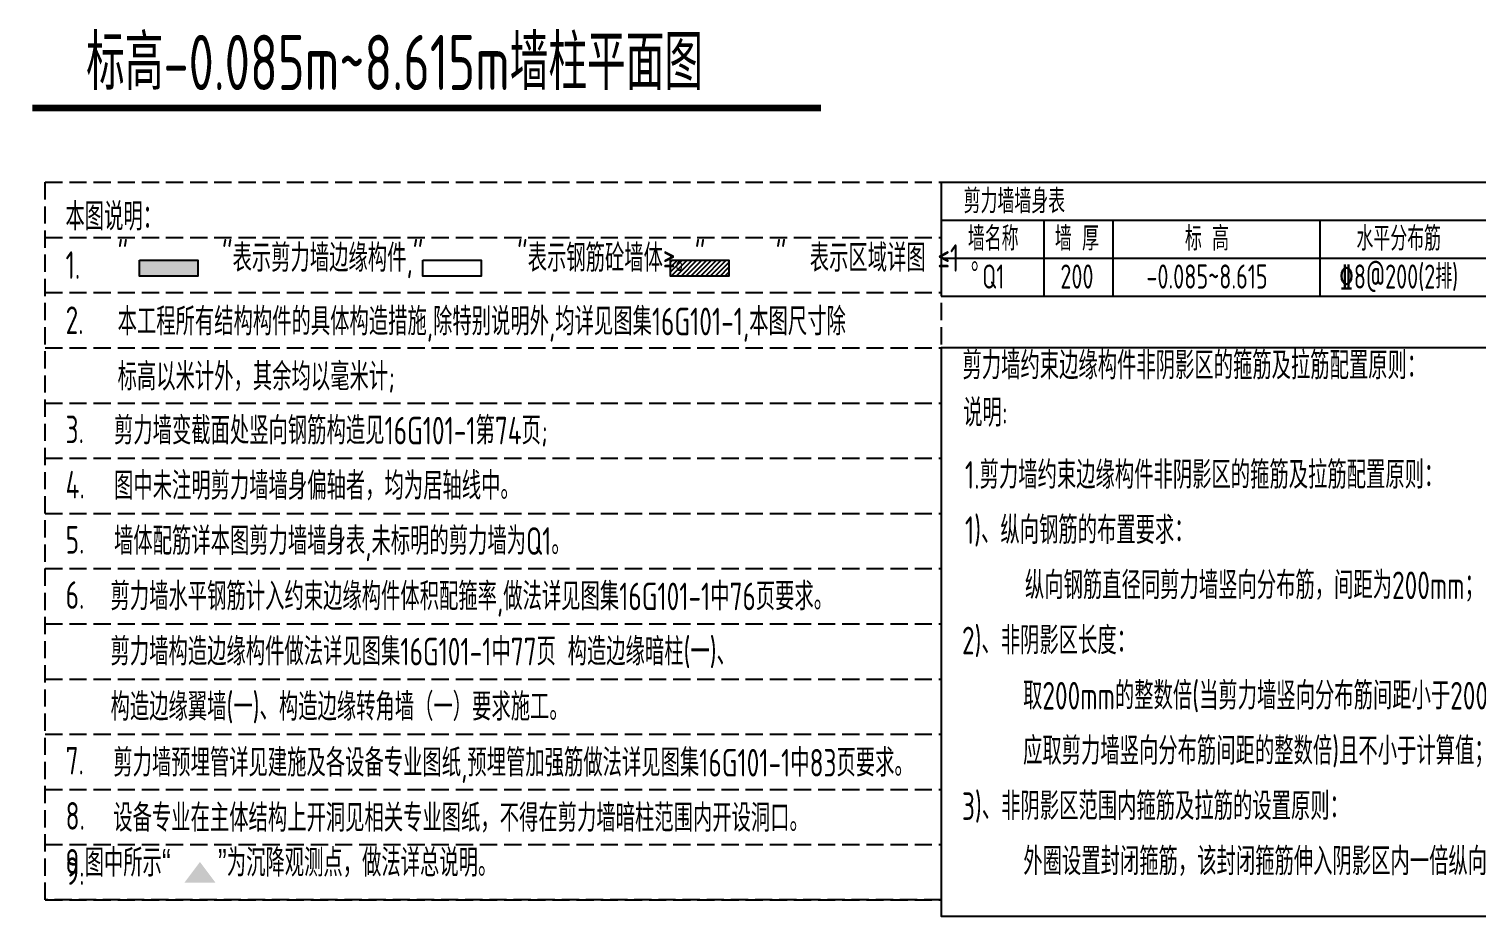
# Model space of a CAD drawing. Extents: x 393367 to 3005760, y 4998 to 826018.
# Drawn here: x 2373556 to 2394527, y 473704 to 486559 of the extents above; entities that cross this region are included whole.
import ezdxf
from ezdxf.enums import TextEntityAlignment as Align

# ---------------------------------------------------------------- set-up
doc = ezdxf.new("R2010")
doc.units = 0
doc.header["$LTSCALE"] = 1000
doc.linetypes.add('DASH', pattern=[0.35, 0.25, -0.1])
for name, color, linetype in [('PUB_TEXT', 7, 'CONTINUOUS'), ('S-文字', 7, 'CONTINUOUS'), ('S-细线', 7, 'CONTINUOUS'), ('S-表格线', 54, 'CONTINUOUS')]:
    doc.layers.add(name, color=color, linetype=linetype)
doc.styles.add('TSSD_Label', font='Tssdeng.shx', dxfattribs={"width": 0.7, "bigfont": 'hztxt.shx'})
doc.styles.add('TSSD_Rein', font='Tssdeng.shx', dxfattribs={"width": 0.7, "bigfont": 'hztxt.shx'})

msp = doc.modelspace()

# ---------------------------------------------------------------- hatches: boundary and pattern name
at = {"layer": 'S-文字'}
msp.add_hatch(color=256, dxfattribs=at).paths.add_polyline_path([(2375159.68737, 483209.06557), (2376004.48684, 483209.06557), (2376004.48684, 482978.33879), (2375159.68737, 482978.33879)])
h = msp.add_hatch(dxfattribs=at)
h.set_pattern_fill('ANSI31', color=256, scale=400)
h.set_pattern_definition([(45, (2534560.39, 478050.473), (-35.355339, 35.355339), [])])
h.paths.add_polyline_path([(2382853.15741, 483209.06557), (2383697.95688, 483209.06557), (2383697.95688, 482978.33879), (2382853.15741, 482978.33879)])

# ---------------------------------------------------------------- linework, layer by layer
at = {"layer": 'PUB_TEXT', "color": 7, "const_width": 100}
msp.add_lwpolyline([(2373605.98308, 485413.06309), (2385035.71543, 485413.06309)], dxfattribs=at)
at = {"layer": 'S-文字'}
for points in [[(2375159.68737, 483209.06557), (2376004.48684, 483209.06557), (2376004.48684, 482978.33879), (2375159.68737, 482978.33879)], [(2379262.74564, 483209.06557), (2380107.54511, 483209.06557), (2380107.54511, 482978.33879), (2379262.74564, 482978.33879)], [(2382853.15741, 483209.06557), (2383697.95688, 483209.06557), (2383697.95688, 482978.33879), (2382853.15741, 482978.33879)]]:
    msp.add_lwpolyline(points, close=True, dxfattribs=at)
msp.add_trace([(2376259.06312, 474187.27356), (2375809.06312, 474187.27356), (2376034.06312, 474487.27356)], dxfattribs=at)
at = {"layer": 'S-细线'}
msp.add_lwpolyline([(2404641.80621, 473703.54428), (2404641.80624, 481938.40218), (2386777.99802, 481938.40218), (2386777.99802, 473703.54428)], close=True, dxfattribs=at)
at = {"layer": 'S-表格线'}
for p, q in [((2386777.99802, 484338.40218), (2386777.99802, 482688.40218)), ((2386777.99802, 484338.40218), (2399763.748, 484338.40218)), ((2386777.99802, 483788.40218), (2399763.748, 483788.40218)), ((2388263.748, 483788.40218), (2388263.748, 482688.40218)), ((2389263.748, 483788.40218), (2389263.748, 482688.40218)), ((2392263.748, 483788.40218), (2392263.748, 482688.40218)), ((2386777.99802, 483238.40218), (2399763.748, 483238.40218)), ((2386777.99802, 482688.40218), (2399763.748, 482688.40218)), ((2391656.05623, 473703.54428), (2404641.80621, 473703.54428))]:
    msp.add_line(p, q, dxfattribs=at)
at = {"layer": 'S-表格线', "linetype": 'DASH'}
for p, q in [((2373791.80797, 483538.40218), (2386777.99803, 483538.40218)), ((2373791.80796, 482738.40218), (2386777.99802, 482738.40218)), ((2373791.80796, 481938.40218), (2386777.99802, 481938.40218)), ((2373791.80796, 481138.40218), (2386777.99802, 481138.40218)), ((2373791.80796, 480338.40218), (2386777.99802, 480338.40218)), ((2373791.80796, 479538.40218), (2386777.99802, 479538.40218)), ((2373791.80796, 478738.40218), (2386777.99802, 478738.40218)), ((2373791.80796, 477938.40218), (2386777.99802, 477938.40218)), ((2373791.80796, 477938.40218), (2386777.99802, 477938.40218)), ((2373791.80796, 477138.40218), (2386777.99802, 477138.40218)), ((2373791.80796, 476338.40218), (2386777.99802, 476338.40218)), ((2373791.80796, 475538.40218), (2386777.99802, 475538.40218)), ((2373791.80793, 474738.40218), (2386777.99799, 474738.40218)), ((2373791.80796, 473938.40141), (2386777.99802, 473938.40141))]:
    msp.add_line(p, q, dxfattribs=at)
msp.add_lwpolyline([(2386777.99802, 473938.40141), (2373791.80793, 473938.40063), (2373791.80796, 484338.40218), (2386777.99802, 484338.40218)], close=True, dxfattribs=at)

# ---------------------------------------------------------------- texts
at = {"layer": 'PUB_TEXT', "color": 7, "style": 'TSSD_Rein', "width": 0.7}
msp.add_text('标高-0.085m~8.615m墙柱平面图', height=800, dxfattribs=at).set_placement((2374385.91007, 485673.06309))
at = {"layer": 'S-文字', "style": 'TSSD_Rein', "width": 0.7}
for s, height, p in [('剪力墙墙身表', 350, (2387101.75382, 483888.40218)), ('本图说明：', 400, (2374084.69594, 483639.7558)), ('1.', 400, (2374087.42411, 482937.88436)), ('本工程所有结构构件的具体构造措施,除特别说明外,均详见图集16G101-1,本图尺寸除', 400, (2374841.00098, 482119.68003)), ('2.', 400, (2374087.42411, 482137.88436)), ('标高以米计外，其余均以毫米计;', 400, (2374841.00098, 481319.68003)), ('3.', 400, (2374087.42411, 480555.50157)), ('剪力墙变截面处竖向钢筋构造见16G101-1第74页;', 400, (2374788.75438, 480538.12492)), ('4.', 400, (2374087.42411, 479755.50157)), ('图中未注明剪力墙墙身偏轴者，均为居轴线中。', 400, (2374788.75438, 479738.12492)), ('5.', 400, (2374087.42411, 478955.50157)), ('墙体配筋详本图剪力墙墙身表,未标明的剪力墙为Q1。', 400, (2374788.75438, 478938.12492)), ('6.', 400, (2374087.42411, 478155.50157)), ('7.', 400, (2374087.42411, 475755.50157)), ('剪力墙预埋管详见建施及各设备专业图纸,预埋管加强筋做法详见图集16G101-1中83页要求。', 400, (2374778.58855, 475725.09309)), ('8.', 400, (2374087.42411, 474955.50157)), ('设备专业在主体结构上开洞见相关专业图纸，不得在剪力墙暗柱范围内开设洞口。', 400, (2374778.58855, 474925.09309)), ('9.', 400, (2374087.42411, 474155.50156))]:
    msp.add_text(s, height=height, dxfattribs=at).set_placement(p)
for s, p in [('墙名称', (2387530.31825, 483346.26544)), ('墙 厚', (2388743.00413, 483346.26544)), ('标 高', (2390628.38827, 483346.26544)), ('水平分布筋', (2393406.85635, 483346.26544)), ('%%1328@200(2排)', (2393406.85635, 482796.26544)), ('Q1', (2387530.31825, 482796.26544)), ('200', (2388743.00413, 482796.26544)), ('-0.085~8.615', (2390628.38827, 482796.26544))]:
    msp.add_text(s, height=350, dxfattribs=at).set_placement(p, align=Align.CENTER)
at = {"layer": 'S-文字', "width": 0.7}
for s, style, p in [('"        "表示剪力墙边缘构件,"        "表示钢筋砼墙体%%147。"      "  表示区域详图 %%1461 。', 'TSSD_Rein', (2374841.00098, 482919.68003)), ('说明:', 'TSSD_Label', (2387095.12073, 480676.41996)), ('1.剪力墙约束边缘构件非阴影区的箍筋及拉筋配置原则：', 'TSSD_Label', (2387120.55986, 479776.41996)), ('1)、纵向钢筋的布置要求：', 'TSSD_Label', (2387120.55986, 478976.41996)), ('纵向钢筋直径同剪力墙竖向分布筋，间距为200mm；', 'TSSD_Label', (2387989.71128, 478176.41996)), ('2)、非阴影区长度：', 'TSSD_Label', (2387077.48293, 477376.41996)), ('取200mm的整数倍(当剪力墙竖向分布筋间距小于200mm时，', 'TSSD_Label', (2387962.53018, 476576.41996)), ('应取剪力墙竖向分布筋间距的整数倍)且不小于计算值；', 'TSSD_Label', (2387962.53018, 475776.41996)), ('3)、非阴影区范围内箍筋及拉筋的设置原则：', 'TSSD_Label', (2387077.48293, 474976.41996)), ('9.图中所示“    ”为沉降观测点，做法详总说明。', 'TSSD_Rein', (2374087.42411, 474155.50156)), ('外圈设置封闭箍筋，该封闭箍筋伸入阴影区内一倍纵向钢筋间距，', 'TSSD_Label', (2387966.53018, 474176.41996))]:
    msp.add_text(s, height=400, dxfattribs=dict(at, style=style)).set_placement(p, align=Align.BOTTOM_LEFT)
at = {"layer": 'S-文字', "linetype": 'ByBlock', "style": 'TSSD_Label', "width": 0.7}
msp.add_text('剪力墙约束边缘构件非阴影区的箍筋及拉筋配置原则：', height=400, dxfattribs=at).set_placement((2387084.91778, 481361.9175), align=Align.BOTTOM_LEFT)
at = {"layer": 'S-文字', "color": 152, "style": 'TSSD_Rein', "width": 0.7}
for s, p in [('剪力墙水平钢筋计入约束边缘构件体积配箍率,做法详见图集16G101-1中76页要求。', (2374738.49373, 478135.81839)), ('剪力墙构造边缘构件做法详见图集16G101-1中77页 构造边缘暗柱(一)、', (2374738.49373, 477335.81839)), ('构造边缘翼墙(一)、构造边缘转角墙（一）要求施工。', (2374738.49373, 476535.81839))]:
    msp.add_text(s, height=400, dxfattribs=at).set_placement(p)

doc.saveas('drawing.dxf')
